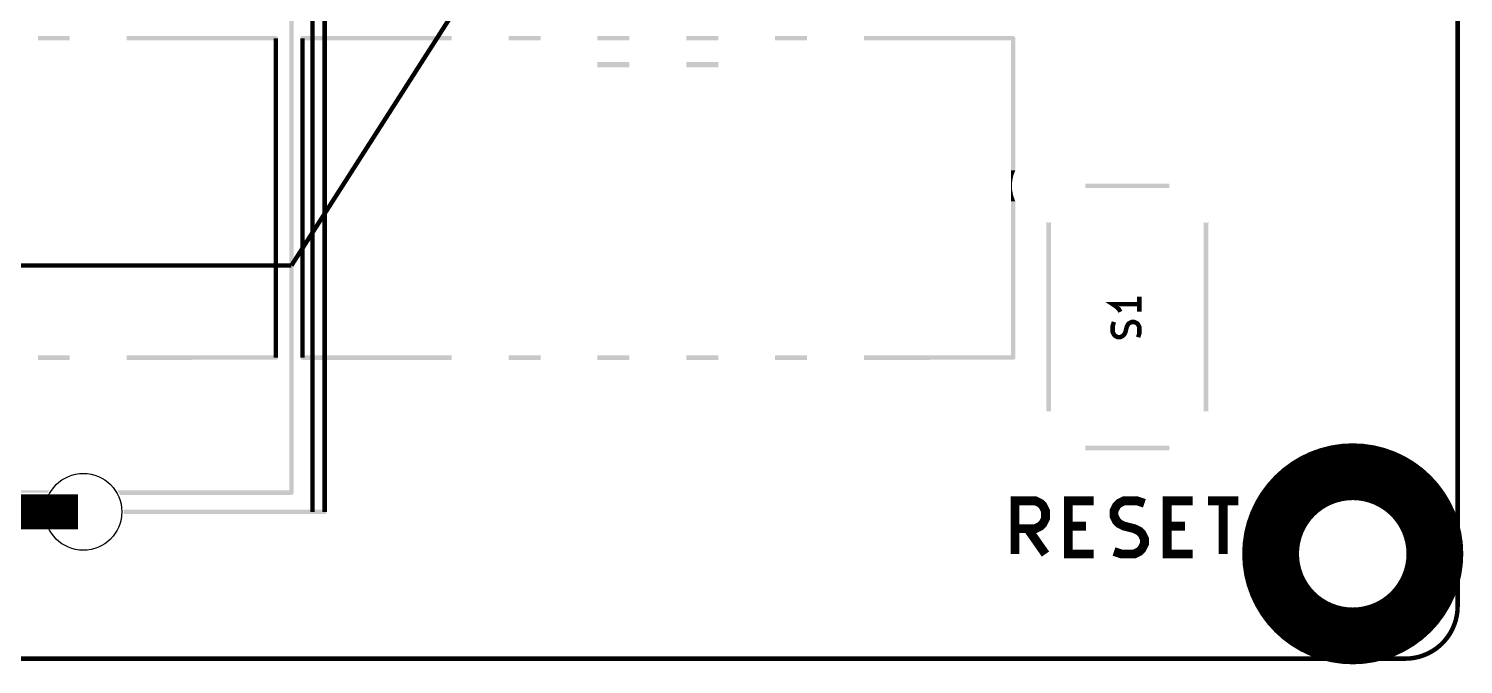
# Model space of a CAD drawing. Extents: x 66 to 205, y -127 to -80.
# Drawn here: x 164.14 to 205.16, y -127.16 to -108.97 of the extents above; entities that cross this region are included whole.
import ezdxf

# ---------------------------------------------------------------- set-up
doc = ezdxf.new("R2010")
doc.units = 0
doc.layers.get('0').update_dxf_attribs({"linetype": 'CONTINUOUS'})
for name, color, linetype in [('MKSMINI12864-B_SILKS_GBR', 5, 'CONTINUOUS'), ('MKSMINI12864-EDGE_CUTS_GBR', 3, 'CONTINUOUS'), ('MKSMINI12864-F_SILKS_GBR', 11, 'CONTINUOUS'), ('MKSMINI12864-NPTH_DRL', 12, 'CONTINUOUS')]:
    doc.layers.add(name, color=color, linetype=linetype)

# ---------------------------------------------------------------- blocks, each defined once
blk = doc.blocks.new('ROUND_64')
blk.add_circle((0, 0), 1.1)

msp = doc.modelspace()

# ---------------------------------------------------------------- linework, layer by layer
at = {"layer": 'MKSMINI12864-B_SILKS_GBR', "const_width": 0.127}
for points in [[(171.205, -118.386), (171.205, -109.246)], [(171.967, -118.386), (171.967, -109.246)]]:
    msp.add_lwpolyline(points, dxfattribs=at)
at = {"layer": 'MKSMINI12864-B_SILKS_GBR', "const_width": 1.524}
msp.add_lwpolyline([(199.6, -124, 1), (204.4, -124, 1)], format="xyb", close=True, dxfattribs=at)
at = {"layer": 'MKSMINI12864-B_SILKS_GBR'}
for points in [[(164.398, -109.3095), (164.398, -109.1825), (165.312, -109.3095), (165.312, -109.1825)], [(166.938, -109.185404), (166.938, -109.1825), (171.223986, -109.185404), (171.205, -109.1825)], [(166.938, -109.205112), (166.938, -109.185404), (171.253584, -109.205112), (171.223986, -109.185404)], [(166.938, -109.237644), (166.938, -109.205112), (171.267946, -109.237644), (171.253584, -109.205112)], [(166.938, -109.272794), (166.938, -109.237644), (171.262568, -109.272794), (171.267946, -109.237644)], [(166.938, -109.299542), (166.938, -109.272794), (171.239136, -109.299542), (171.262568, -109.272794)], [(166.938, -109.3095), (166.938, -109.299542), (171.205, -109.3095), (171.239136, -109.299542)], [(171.904052, -109.254354), (171.90943, -109.219204), (176.234, -109.254354), (176.234, -109.219204)], [(171.918414, -109.286886), (171.904052, -109.254354), (176.234, -109.286886), (176.234, -109.254354)], [(171.90943, -109.219204), (171.932862, -109.192456), (176.234, -109.219204), (176.234, -109.192456)], [(171.948012, -109.306594), (171.918414, -109.286886), (176.234, -109.306594), (176.234, -109.286886)], [(171.932862, -109.192456), (171.967, -109.1825), (176.234, -109.192456), (176.234, -109.1825)], [(171.967, -109.3095), (171.948012, -109.306594), (176.234, -109.3095), (176.234, -109.306594)], [(177.86, -109.3095), (177.86, -109.1825), (178.774, -109.3095), (178.774, -109.1825)], [(180.4, -109.3095), (180.4, -109.1825), (181.314, -109.3095), (181.314, -109.1825)], [(182.94, -109.3095), (182.94, -109.1825), (183.854, -109.3095), (183.854, -109.1825)], [(185.48, -109.3095), (185.48, -109.1825), (186.394, -109.3095), (186.394, -109.1825)], [(188.02, -109.188428), (188.02, -109.1825), (192.313794, -109.188428), (192.287, -109.1825)], [(188.02, -109.21186), (188.02, -109.188428), (192.340542, -109.21186), (192.313794, -109.188428)], [(188.02, -109.246), (188.02, -109.21186), (192.3505, -109.246), (192.340542, -109.21186)], [(188.02, -109.3095), (188.02, -109.246), (192.3505, -109.3095), (192.3505, -109.246)], [(192.22344, -109.309556), (192.2233, -109.3095), (192.3505, -109.309556), (192.3505, -109.3095)], [(192.2235, -109.3097), (192.22344, -109.309556), (192.3505, -109.3097), (192.3505, -109.309556)], [(192.2235, -113.026764), (192.2235, -109.3097), (192.3505, -113.026764), (192.3505, -109.3097)], [(180.4, -110.081), (180.4, -109.931), (181.314, -110.081), (181.314, -109.931)], [(182.94, -110.081), (182.94, -109.931), (183.854, -110.081), (183.854, -109.931)], [(192.2235, -113.163094), (192.2235, -113.026764), (192.298112, -113.163094), (192.3505, -113.026764)], [(192.2235, -113.30537), (192.2235, -113.163094), (192.265132, -113.30537), (192.298112, -113.163094)], [(192.2235, -113.450846), (192.2235, -113.30537), (192.252192, -113.450846), (192.265132, -113.30537)], [(192.2235, -113.59671), (192.2235, -113.450846), (192.259544, -113.59671), (192.252192, -113.450846)], [(192.2235, -113.740148), (192.2235, -113.59671), (192.287046, -113.740148), (192.259544, -113.59671)], [(192.2235, -113.878386), (192.2235, -113.740148), (192.334166, -113.878386), (192.287046, -113.740148)], [(192.2235, -113.915236), (192.2235, -113.878386), (192.3505, -113.915236), (192.334166, -113.878386)], [(192.2235, -118.322306), (192.2235, -113.915236), (192.3505, -118.322306), (192.3505, -113.915236)], [(164.398, -118.32317), (165.312, -118.32308), (165.312, -118.32317), (165.312, -118.32308)], [(164.398, -118.45008), (164.398, -118.32317), (165.312, -118.45008), (165.312, -118.32317)], [(164.398, -118.45017), (164.398, -118.45008), (164.398, -118.45017), (165.312, -118.45008)], [(166.938, -118.32292), (171.205, -118.3225), (171.2069, -118.32292), (171.205, -118.3225)], [(166.938, -118.328426), (166.938, -118.32292), (171.231788, -118.328426), (171.2069, -118.32292)], [(166.938, -118.351858), (166.938, -118.328426), (171.258538, -118.351858), (171.231788, -118.328426)], [(166.938, -118.385996), (166.938, -118.351858), (171.2685, -118.385996), (171.258538, -118.351858)], [(166.938, -118.412784), (166.938, -118.385996), (171.262572, -118.412784), (171.2685, -118.385996)], [(166.938, -118.439536), (166.938, -118.412784), (171.239142, -118.439536), (171.262572, -118.412784)], [(166.938, -118.4495), (166.938, -118.439536), (171.205006, -118.4495), (171.239142, -118.439536)], [(166.938, -118.44992), (166.938, -118.4495), (166.938, -118.44992), (171.205006, -118.4495)], [(171.9035, -118.388004), (171.909428, -118.361212), (176.234, -118.388004), (176.234, -118.361212)], [(171.913462, -118.42214), (171.9035, -118.388004), (176.234, -118.42214), (176.234, -118.388004)], [(171.909428, -118.361212), (171.932856, -118.33446), (176.234, -118.361212), (176.234, -118.33446)], [(171.940214, -118.44557), (171.913462, -118.42214), (176.234, -118.44557), (176.234, -118.42214)], [(171.932856, -118.33446), (171.966994, -118.3245), (176.234, -118.33446), (176.234, -118.3245)], [(171.96511, -118.45108), (171.940214, -118.44557), (176.234, -118.45108), (176.234, -118.44557)], [(171.967006, -118.4515), (171.96511, -118.45108), (171.967006, -118.4515), (176.234, -118.45108)], [(171.966994, -118.3245), (176.234, -118.32408), (176.234, -118.3245), (176.234, -118.32408)], [(177.86, -118.32392), (178.774, -118.32383), (178.774, -118.32392), (178.774, -118.32383)], [(177.86, -118.45083), (177.86, -118.32392), (178.774, -118.45083), (178.774, -118.32392)], [(177.86, -118.45092), (177.86, -118.45083), (177.86, -118.45092), (178.774, -118.45083)], [(180.4, -118.32367), (181.314, -118.32358), (181.314, -118.32367), (181.314, -118.32358)], [(180.4, -118.45058), (180.4, -118.32367), (181.314, -118.45058), (181.314, -118.32367)], [(180.4, -118.45067), (180.4, -118.45058), (180.4, -118.45067), (181.314, -118.45058)], [(182.94, -118.32342), (183.854, -118.32333), (183.854, -118.32342), (183.854, -118.32333)], [(182.94, -118.45033), (182.94, -118.32342), (183.854, -118.45033), (183.854, -118.32342)], [(182.94, -118.45042), (182.94, -118.45033), (182.94, -118.45042), (183.854, -118.45033)], [(185.48, -118.32317), (186.394, -118.32308), (186.394, -118.32317), (186.394, -118.32308)], [(185.48, -118.45008), (185.48, -118.32317), (186.394, -118.45008), (186.394, -118.32317)], [(185.48, -118.45017), (185.48, -118.45008), (185.48, -118.45017), (186.394, -118.45008)], [(188.02, -118.32292), (192.2233, -118.322506), (192.3505, -118.32292), (192.3505, -118.322506)], [(188.02, -118.386), (188.02, -118.32292), (192.3505, -118.386), (192.3505, -118.32292)], [(188.02, -118.412792), (188.02, -118.386), (192.34457, -118.412792), (192.3505, -118.386)], [(188.02, -118.439542), (188.02, -118.412792), (192.321142, -118.439542), (192.34457, -118.412792)], [(188.02, -118.4495), (188.02, -118.439542), (192.287006, -118.4495), (192.321142, -118.439542)], [(188.02, -118.44992), (188.02, -118.4495), (188.02, -118.44992), (192.287006, -118.4495)], [(192.2233, -118.322506), (192.22344, -118.322446), (192.3505, -118.322506), (192.3505, -118.322446)], [(192.22344, -118.322446), (192.2235, -118.322306), (192.3505, -118.322446), (192.3505, -118.322306)]]:
    msp.add_solid(points, dxfattribs=at)
at = {"layer": 'MKSMINI12864-EDGE_CUTS_GBR', "const_width": 0.127}
for points in [[(205, -125.5), (205, -81.5)], [(203.5, -127), (105.5, -127)]]:
    msp.add_lwpolyline(points, dxfattribs=at)
msp.add_lwpolyline([(200.4, -124, 1), (203.6, -124, 1)], format="xyb", close=True, dxfattribs=at)
msp.add_lwpolyline([(203.5, -127, 0.4142136), (205, -125.5)], format="xyb", dxfattribs=at)
at = {"layer": 'MKSMINI12864-F_SILKS_GBR'}
for points, const_width in [([(172.25, -122.8), (172.25, -84.2)], 0.127), ([(172.6, -122.8), (172.6, -84.2)], 0.127), ([(178.05, -105.75), (171.65, -115.75)], 0.127), ([(114.95, -115.75), (171.65, -115.75)], 0.127), ([(195.897714, -116.858142), (195.135714, -116.858142), (195.244572, -116.930714), (195.317142, -117.003284), (195.353428, -117.075856)], 0.127), ([(195.897714, -116.640428), (195.897714, -117.075856)], 0.127), ([(195.861428, -117.80157), (195.897714, -117.692714), (195.897714, -117.511284), (195.861428, -117.438714), (195.825142, -117.402428), (195.752572, -117.366142), (195.68, -117.366142), (195.607428, -117.402428), (195.571142, -117.438714), (195.534858, -117.511284), (195.498572, -117.656428), (195.462286, -117.729), (195.426, -117.765284), (195.353428, -117.80157), (195.280858, -117.80157), (195.208286, -117.765284), (195.172, -117.729), (195.135714, -117.656428), (195.135714, -117.475), (195.172, -117.366142)], 0.127), ([(192.341714, -124.006428), (192.341714, -122.482428), (192.922286, -122.482428), (193.067428, -122.555), (193.14, -122.62757), (193.212572, -122.772714), (193.212572, -122.990428), (193.14, -123.13557), (193.067428, -123.208142), (192.922286, -123.280714), (192.341714, -123.280714)], 0.254), ([(194.591428, -124.006428), (193.865714, -124.006428), (193.865714, -122.482428), (194.591428, -122.482428)], 0.254), ([(195.172, -123.933856), (195.389714, -124.006428), (195.752572, -124.006428), (195.897714, -123.933856), (195.970286, -123.861284), (196.042858, -123.716142), (196.042858, -123.571), (195.970286, -123.425856), (195.897714, -123.353284), (195.752572, -123.280714), (195.462286, -123.208142), (195.317142, -123.13557), (195.244572, -123.063), (195.172, -122.917856), (195.172, -122.772714), (195.244572, -122.62757), (195.317142, -122.555), (195.462286, -122.482428), (195.825142, -122.482428), (196.042858, -122.555)], 0.254), ([(197.421714, -124.006428), (196.696, -124.006428), (196.696, -122.482428), (197.421714, -122.482428)], 0.254), ([(197.857142, -122.482428), (198.728, -122.482428)], 0.254), ([(198.292572, -124.006428), (198.292572, -122.482428)], 0.254), ([(193.212572, -124.006428), (192.704572, -123.280714)], 0.254), ([(193.865714, -123.208142), (194.373714, -123.208142)], 0.254), ([(196.696, -123.208142), (197.204, -123.208142)], 0.254)]:
    msp.add_lwpolyline(points, dxfattribs=dict(at, const_width=const_width))
at = {"layer": 'MKSMINI12864-F_SILKS_GBR', "const_width": 1.524}
msp.add_lwpolyline([(199.6, -124, 1), (204.4, -124, 1)], format="xyb", close=True, dxfattribs=at)
at = {"layer": 'MKSMINI12864-F_SILKS_GBR'}
for points in [[(171.5865, -122.1863), (171.5865, -86.93411), (171.7135, -122.1863), (171.7135, -86.93411)], [(194.353934, -113.471), (194.352016, -113.4075), (196.752062, -113.471), (196.753984, -113.4075)], [(194.352016, -113.5345), (194.353934, -113.471), (196.753984, -113.5345), (196.752062, -113.471)], [(193.2395, -114.521518), (193.2395, -114.52008), (193.271234, -114.521518), (193.2395, -114.52008)], [(193.2395, -114.522), (193.2395, -114.521518), (193.303, -114.522), (193.271234, -114.521518)], [(193.2395, -119.92), (193.2395, -114.522), (193.3665, -119.92), (193.3665, -114.522)], [(193.303, -114.522), (193.334764, -114.521518), (193.3665, -114.522), (193.3665, -114.521518)], [(193.334764, -114.521518), (193.3665, -114.52008), (193.3665, -114.521518), (193.3665, -114.52008)], [(197.7395, -114.521518), (197.7395, -114.52008), (197.771234, -114.521518), (197.7395, -114.52008)], [(197.7395, -114.522), (197.7395, -114.521518), (197.803, -114.522), (197.771234, -114.521518)], [(197.7395, -119.92), (197.7395, -114.522), (197.8665, -119.92), (197.8665, -114.522)], [(197.803, -114.522), (197.834764, -114.521518), (197.8665, -114.522), (197.8665, -114.521518)], [(197.834764, -114.521518), (197.8665, -114.52008), (197.8665, -114.521518), (197.8665, -114.52008)], [(193.2395, -119.92048), (193.2395, -119.92), (193.271234, -119.92048), (193.303, -119.92)], [(193.2395, -119.92192), (193.2395, -119.92048), (193.2395, -119.92192), (193.271234, -119.92048)], [(193.334764, -119.92048), (193.303, -119.92), (193.3665, -119.92048), (193.3665, -119.92)], [(193.3665, -119.92192), (193.334764, -119.92048), (193.3665, -119.92192), (193.3665, -119.92048)], [(197.7395, -119.92048), (197.7395, -119.92), (197.771234, -119.92048), (197.803, -119.92)], [(197.7395, -119.92192), (197.7395, -119.92048), (197.7395, -119.92192), (197.771234, -119.92048)], [(197.834764, -119.92048), (197.803, -119.92), (197.8665, -119.92048), (197.8665, -119.92)], [(197.8665, -119.92192), (197.834764, -119.92048), (197.8665, -119.92192), (197.8665, -119.92048)], [(194.354, -120.971), (194.35208, -120.9075), (196.751998, -120.971), (196.75392, -120.9075)], [(194.35208, -121.0345), (194.354, -120.971), (196.75392, -121.0345), (196.751998, -120.971)], [(121.892666, -122.21741), (121.873866, -122.1865), (164.707332, -122.21741), (164.726134, -122.1865)], [(121.910486, -122.248896), (121.892666, -122.21741), (164.689514, -122.248896), (164.707332, -122.21741)], [(121.910558, -122.24897), (121.910486, -122.248896), (164.689438, -122.24897), (164.689514, -122.248896)], [(121.910662, -122.249), (121.910558, -122.24897), (164.689338, -122.249), (164.689438, -122.24897)], [(166.710496, -122.24891), (166.673868, -122.1865), (171.7135, -122.24891), (171.7135, -122.1865)], [(166.711048, -122.25), (166.710496, -122.24891), (171.7135, -122.25), (171.7135, -122.24891)], [(166.724584, -122.276792), (166.711048, -122.25), (171.707568, -122.276792), (171.7135, -122.25)], [(171.5863, -122.1865), (171.58644, -122.18644), (171.7135, -122.1865), (171.7135, -122.18644)], [(171.58644, -122.18644), (171.5865, -122.1863), (171.7135, -122.18644), (171.7135, -122.1863)], [(166.7381, -122.303542), (166.724584, -122.276792), (171.684136, -122.303542), (171.707568, -122.276792)], [(166.74313, -122.3135), (166.7381, -122.303542), (171.65, -122.3135), (171.684136, -122.303542)], [(166.849412, -122.742428), (166.849248, -122.7365), (172.626794, -122.742428), (172.6, -122.7365)], [(166.849248, -122.8635), (166.849522, -122.853542), (172.6, -122.8635), (172.634136, -122.853542)], [(166.85006, -122.76586), (166.849412, -122.742428), (172.653542, -122.76586), (172.626794, -122.742428)], [(166.849522, -122.853542), (166.85026, -122.826792), (172.634136, -122.853542), (172.657568, -122.826792)], [(166.851, -122.8), (166.85006, -122.76586), (172.6635, -122.8), (172.653542, -122.76586)], [(166.85026, -122.826792), (166.851, -122.8), (172.657568, -122.826792), (172.6635, -122.8)]]:
    msp.add_solid(points, dxfattribs=at)
at = {"layer": 'MKSMINI12864-NPTH_DRL', "const_width": 1.00076}
msp.add_lwpolyline([(161.05124, -122.79884), (165.54958, -122.79884)], dxfattribs=at)

# ---------------------------------------------------------------- block references
at = {"layer": 'MKSMINI12864-NPTH_DRL'}
msp.add_blockref('ROUND_64', (165.69944, -122.79884), dxfattribs=at)

doc.saveas('drawing.dxf')
